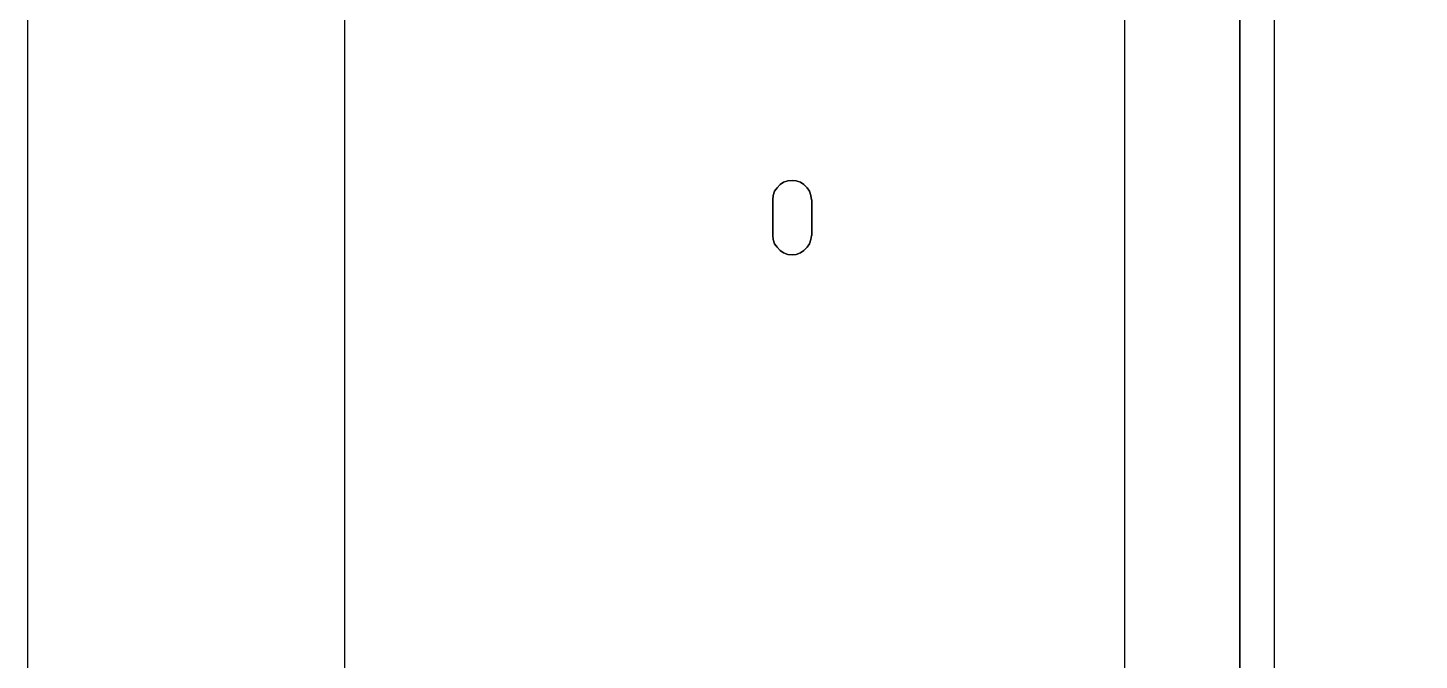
# Model space of a CAD drawing. Header units: millimetres. Extents: x 151130 to 215929, y 2134 to 34533.
# Drawn here: x 163179.9 to 163366.3, y 21084.8 to 21169.6 of the extents above; entities that cross this region are included whole.
import ezdxf

# ---------------------------------------------------------------- set-up
doc = ezdxf.new("R2010")
doc.units = ezdxf.units.MM
for name, color, linetype in [('MUEBLES', 8, 'Continuous'), ('OH CUBIERTA', 3, 'Continuous'), ('OH!-Furniture', 7, 'Continuous')]:
    doc.layers.add(name, color=color, linetype=linetype)

# ---------------------------------------------------------------- blocks, each defined once
blk = doc.blocks.new('CUR25.15070')
at = {"layer": 'OH CUBIERTA'}
blk.add_lwpolyline([(0, 0), (0, 700), (1500, 700), (1500, 0)], close=True, dxfattribs=at)
blk = doc.blocks.new('1000')
at = {"color": 2, "flags": 128}
for points in [[(117.29, 425.64), (116.72, 425.69), (116.16, 425.88), (115.69, 426.21), (115.27, 426.63), (114.94, 427.1), (114.75, 427.66), (114.7, 428.22), (114.75, 428.79), (114.94, 429.35), (115.27, 429.82), (115.69, 430.24), (116.16, 430.57), (116.72, 430.76), (117.29, 430.81), (116.72, 430.76), (116.16, 430.57), (115.69, 430.24), (115.27, 429.82), (114.94, 429.35), (114.75, 428.79), (114.7, 428.22), (114.75, 427.66), (114.94, 427.1), (115.27, 426.63), (115.69, 426.21), (116.16, 425.88), (116.72, 425.69)], [(122.08, 430.81), (122.64, 430.76), (123.2, 430.57), (123.67, 430.24), (124.1, 429.82), (124.42, 429.35), (124.61, 428.79), (124.66, 428.22), (124.61, 427.66), (124.42, 427.1), (124.1, 426.63), (123.67, 426.21), (123.2, 425.88), (122.64, 425.69), (122.08, 425.64), (122.64, 425.69), (123.2, 425.88), (123.67, 426.21), (124.1, 426.63), (124.42, 427.1), (124.61, 427.66), (124.66, 428.22), (124.61, 428.79), (124.42, 429.35), (124.1, 429.82), (123.67, 430.24), (123.2, 430.57), (122.64, 430.76)], [(122.08, 425.59), (117.29, 425.59)]]:
    blk.add_lwpolyline(points, close=True, dxfattribs=at)
for points in [[(117.29, 430.81), (122.08, 430.81)], [(122.08, 430.81), (117.29, 430.81)]]:
    blk.add_lwpolyline(points, dxfattribs=at)
at = {"flags": 128}
blk.add_lwpolyline([(998.05, 368.2), (8.75, 368.2), (8.89, 368.2), (9.41, 368.2), (10.21, 368.2), (11.24, 368.2), (12.46, 368.2), (13.73, 368.2), (40.22, 368.2), (40.41, 368.2), (40.88, 368.2), (41.67, 368.2), (42.61, 368.2), (43.69, 368.2), (44.82, 368.2), (45.76, 368.2), (46.56, 368.2), (47.03, 368.2), (47.22, 368.2), (959.58, 368.2)], dxfattribs=at)
at = {"layer": 'OH!-Furniture', "color": 2}
blk.add_lwpolyline([(8.75, 368.2), (1008.75, 368.2), (1008.75, 488.2), (8.75, 488.2)], close=True, dxfattribs=at)
blk = doc.blocks.new('T2')
at = {"layer": 'MUEBLES'}
blk.add_lwpolyline([(55.5, -147), (1444.5, -147), (1444.5, -167), (55.5, -167)], close=True, dxfattribs=at)
at = {"layer": 'OH CUBIERTA'}
blk.add_blockref('CUR25.15070', (0, -700), dxfattribs=at)
at = {"layer": 'OH!-Furniture'}
blk.add_blockref('1000', (241.25, -530.63), dxfattribs=at)

msp = doc.modelspace()

# ---------------------------------------------------------------- block references
at = {"color": 5, "rotation": 90}
msp.add_blockref('T2', (163179.88, 20783.22), dxfattribs=at)

doc.saveas('drawing.dxf')
